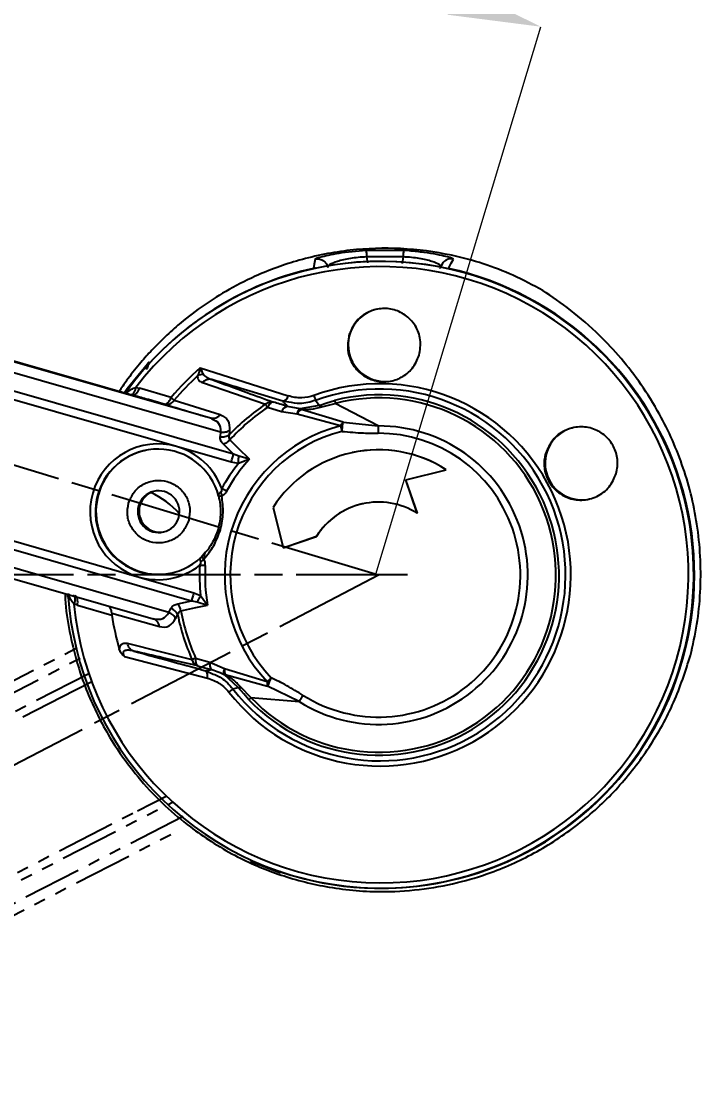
# Model space of a CAD drawing. Header units: millimetres. Extents: x 7861 to 11104, y 3791 to 6084.
# Drawn here: x 10692.2 to 10765.4, y 4411 to 4524.8 of the extents above; entities that cross this region are included whole.
import ezdxf

# ---------------------------------------------------------------- set-up
doc = ezdxf.new("R2010")
doc.units = ezdxf.units.MM
doc.linetypes.add('AM_ISO08W050', pattern=[18, 12, -1.5, 3, -1.5])
doc.linetypes.add('PHANTOM', pattern=[12.7, 6.35, -1.27, 1.27, -1.27, 1.27, -1.27])
for name, color, linetype, lineweight in [('AM_5', 3, 'Continuous', 25), ('AM_7', 4, 'AM_ISO08W050', 25), ('标注', 3, 'Continuous', 13)]:
    doc.layers.add(name, color=color, linetype=linetype, lineweight=lineweight)
doc.styles.add('SLDTEXTSTYLE1', font='txt.shx', dxfattribs={"width": 0.7, "bigfont": 'gbcbig.shx'})
doc.dimstyles.new('SLDDIMSTYLE12$0', dxfattribs={"dimtxt": 12, "dimasz": 10, "dimexe": 0, "dimexo": 0.0625, "dimgap": 0.875, "dimtad": 1, "dimdec": 1, "dimlfac": 1.8, "dimrnd": 1e-09, "dimzin": 12, "dimdsep": 46, "dimtxsty": 'SLDTEXTSTYLE1', "dimcen": 0.09, "dimdle": 8.16, "dimclrd": 3, "dimclre": 3, "dimadec": 0, "dimazin": 3, "dimtfac": 1, "dimtdec": 1, "dimtofl": 0, "dimtmove": 0, "dimatfit": 3, "dimfxl": 0, "dimfrac": 2, "dimtolj": 1, "dimlwd": 5, "dimlwe": 5, "dimarcsym": 0})
doc.dimstyles.new('SLDDIMSTYLE12$2', dxfattribs={"dimtxt": 12, "dimasz": 10, "dimexe": 0, "dimexo": 0.0625, "dimgap": 0.875, "dimtad": 1, "dimdec": 1, "dimlfac": 1.8, "dimrnd": 1e-09, "dimzin": 12, "dimdsep": 46, "dimtxsty": 'SLDTEXTSTYLE1', "dimcen": 0.09, "dimdle": 8.16, "dimclrd": 3, "dimclre": 3, "dimadec": 0, "dimazin": 3, "dimtfac": 1, "dimtdec": 1, "dimtofl": 0, "dimtmove": 0, "dimatfit": 3, "dimfxl": 0, "dimfrac": 2, "dimtolj": 1, "dimlwd": 5, "dimlwe": 5, "dimarcsym": 0})

# ---------------------------------------------------------------- blocks, each defined once
blk = doc.blocks.new('*D98')
at = {"layer": 'Defpoints', "color": 0, "transparency": 16777216}
for p in [(10426.44, 4556.8), (10427.86, 4475.73), (10730.7, 4465.16), (10730.7, 4465.16), (10449.09, 4318.39)]:
    blk.add_point(p, dxfattribs=at)
at = {"layer": '标注', "color": 3, "linetype": 'Continuous', "lineweight": 5, "transparency": 16777216}
blk.add_arc((10730.7, 4465.16), 303.03, 165.1292, 205.6373, dxfattribs=at)
at = {"layer": '标注', "color": 3, "transparency": 16777216}
for points in [[(10436.22, 4543.39), (10439.43, 4542.48), (10440.55, 4552.55)], [(10459, 4334.79), (10456.02, 4333.3), (10461.98, 4325.1)]]:
    blk.add_solid(points, dxfattribs=at)
at = {"layer": '标注', "color": 0, "transparency": 16777216, "insert": (10434.86, 4437.28), "char_height": 10, "attachment_point": 5, "rotation": 275.3833, "style": 'SLDTEXTSTYLE1'}
blk.add_mtext('\\A1;60%%D', dxfattribs=at)
blk = doc.blocks.new('*D99')
at = {"layer": 'AM_5', "color": 3, "lineweight": 5, "transparency": 16777216}
blk.add_line((10480.14, 4465.19), (10478.69, 4465.19), dxfattribs=at)
at = {"layer": 'AM_5', "color": 3, "linetype": 'Continuous', "lineweight": 5, "transparency": 16777216}
blk.add_arc((10730.6, 4465.19), 251.91, 165.5129, 177.7254, dxfattribs=at)
at = {"layer": 'AM_5', "color": 3, "transparency": 16777216}
for points in [[(10485.09, 4528.66), (10488.3, 4527.76), (10489.39, 4537.84)], [(10480.55, 4475.16), (10477.22, 4475.22), (10478.69, 4465.19)]]:
    blk.add_solid(points, dxfattribs=at)
at = {"layer": 'Defpoints', "color": 0, "transparency": 16777216}
for p in [(10426.44, 4556.8), (10483.46, 4514.01), (10480.2, 4465.19), (10733.85, 4465.19), (10730.7, 4465.16)]:
    blk.add_point(p, dxfattribs=at)
at = {"layer": 'AM_5', "color": 0, "transparency": 16777216, "insert": (10474.57, 4502.91), "char_height": 12, "attachment_point": 5, "rotation": 81.6192, "style": 'SLDTEXTSTYLE1'}
blk.add_mtext('\\A1;15%%D', dxfattribs=at)
blk = doc.blocks.new('*D85')
at = {"layer": 'AM_5', "color": 3, "linetype": 'Continuous', "lineweight": 5, "transparency": 16777216}
for p, q in [((10493.77, 4537.76), (10511.2, 4595.62)), ((10738.62, 4527.12), (10520.77, 4592.74))]:
    blk.add_line(p, q, dxfattribs=at)
at = {"layer": 'AM_5', "color": 3, "lineweight": 5, "transparency": 16777216}
blk.add_line((10730.44, 4465.28), (10748.2, 4524.24), dxfattribs=at)
at = {"layer": 'AM_5', "color": 3, "transparency": 16777216}
for points in [[(10521.26, 4594.33), (10520.29, 4591.14), (10511.2, 4595.62)], [(10739.11, 4528.72), (10738.14, 4525.53), (10748.2, 4524.24)]]:
    blk.add_solid(points, dxfattribs=at)
at = {"layer": 'Defpoints', "color": 0, "transparency": 16777216}
for p in [(10511.2, 4595.62), (10493.75, 4537.7), (10730.42, 4465.22)]:
    blk.add_point(p, dxfattribs=at)
at = {"layer": 'AM_5', "color": 0, "transparency": 16777216, "insert": (10631.68, 4566.51), "char_height": 12, "attachment_point": 5, "rotation": 343.2384, "style": 'SLDTEXTSTYLE1'}
blk.add_mtext('\\A1;225', dxfattribs=at)

msp = doc.modelspace()

# ---------------------------------------------------------------- linework, layer by layer
at = {"color": 7, "linetype": 'Continuous', "lineweight": 25}
for p, q in [((10729.389, 4500.141), (10727.46, 4499.966)), ((10733.411, 4500.141), (10729.389, 4500.141)), ((10733.356, 4499.447), (10729.422, 4499.447)), ((10729.422, 4499.447), (10729.508, 4498.789)), ((10733.356, 4499.447), (10733.273, 4498.74)), ((10734.033, 4500.099), (10733.411, 4500.141)), ((10723.852, 4498.209), (10723.836, 4498.205)), ((10723.949, 4499.254), (10723.885, 4499.215)), ((10738.791, 4499.215), (10738.561, 4499.324)), ((10727.598, 4491.045), (10727.531, 4491.031)), ((10688.823, 4488.921), (10712.618, 4482.097)), ((10704.115, 4484.55), (10688.853, 4488.927)), ((10688.479, 4487.832), (10713.691, 4480.602)), ((10711.498, 4487.489), (10711.4, 4487.131)), ((10711.498, 4487.489), (10720.981, 4484.473)), ((10711.498, 4487.489), (10711.651, 4487.195)), ((10715.085, 4478.2), (10687.927, 4485.988)), ((10711.731, 4485.901), (10718.518, 4483.566)), ((10708.958, 4479.019), (10687.674, 4485.122)), ((10703.514, 4484.723), (10703.53, 4484.771)), ((10704.008, 4484.607), (10704.203, 4484.569)), ((10704.203, 4484.569), (10704.115, 4484.55)), ((10704.578, 4485.387), (10704.967, 4485.307)), ((10708.355, 4484.303), (10704.967, 4485.307)), ((10720.405, 4483.891), (10716.469, 4485.092)), ((10707.606, 4483.584), (10707.897, 4483.497)), ((10708.695, 4484.01), (10713.647, 4482.46)), ((10721.049, 4483.808), (10720.405, 4483.891)), ((10724.305, 4483.456), (10722.277, 4483.089)), ((10724.305, 4483.456), (10723.931, 4483.986)), ((10724.305, 4483.456), (10725.141, 4483.719)), ((10724.593, 4483.306), (10726.056, 4483.666)), ((10725.141, 4483.719), (10725.983, 4483.984)), ((10730.691, 4481.244), (10726.056, 4483.666)), ((10720.264, 4482.775), (10718.743, 4483.218)), ((10721.957, 4482.499), (10720.264, 4482.775)), ((10722.277, 4483.089), (10720.889, 4483.342)), ((10726.625, 4481.238), (10721.957, 4482.499)), ((10726.885, 4481.647), (10722.367, 4483.017)), ((10712.617, 4482.097), (10712.889, 4482.064)), ((10712.618, 4482.097), (10712.746, 4482.011)), ((10712.872, 4482.067), (10712.854, 4482.011)), ((10726.885, 4481.647), (10730.691, 4481.243)), ((10713.691, 4480.602), (10713.643, 4480.102)), ((10714.666, 4480.761), (10714.63, 4480.273)), ((10714.833, 4477.334), (10708.958, 4479.019)), ((10715.085, 4478.2), (10713.997, 4479.268)), ((10715.649, 4477.97), (10715.085, 4478.2)), ((10716.8, 4477.667), (10715.649, 4477.97)), ((10727.877, 4478.361), (10727.865, 4478.359)), ((10748.812, 4478.298), (10748.723, 4478.279)), ((10715.624, 4477.203), (10714.833, 4477.334)), ((10716.8, 4477.667), (10715.624, 4477.203)), ((10733.651, 4475.434), (10738.001, 4476.519)), ((10733.662, 4475.437), (10733.651, 4475.434)), ((10734.891, 4471.831), (10733.651, 4475.434)), ((10733.662, 4475.437), (10738.012, 4476.522)), ((10734.903, 4471.833), (10733.662, 4475.437)), ((10738.012, 4476.522), (10738.001, 4476.519)), ((10700.46, 4473.851), (10700.527, 4473.866)), ((10713.475, 4473.734), (10713.51, 4473.655)), ((10713.712, 4474.091), (10713.818, 4473.688)), ((10704.853, 4472.625), (10704.998, 4472.656)), ((10719.347, 4472.458), (10720.432, 4468.107)), ((10683.644, 4471.064), (10704.927, 4464.96)), ((10734.903, 4471.833), (10734.891, 4471.831)), ((10683.4, 4470.199), (10710.558, 4462.411)), ((10720.432, 4468.107), (10724.035, 4469.348)), ((10720.443, 4468.109), (10724.047, 4469.35)), ((10724.047, 4469.35), (10724.035, 4469.348)), ((10708.11, 4461.137), (10682.898, 4468.367)), ((10720.443, 4468.109), (10720.432, 4468.107)), ((10682.621, 4467.292), (10706.43, 4460.465)), ((10711.873, 4466.905), (10711.57, 4466.62)), ((10704.927, 4464.96), (10710.802, 4463.275)), ((10697.171, 4463.194), (10697.198, 4462.786)), ((10710.802, 4463.275), (10711.542, 4462.967)), ((10711.542, 4462.967), (10712.293, 4461.949)), ((10698.261, 4461.919), (10697.889, 4462.06)), ((10698.261, 4461.919), (10701.977, 4460.868)), ((10710.558, 4462.411), (10711.158, 4462.307)), ((10711.158, 4462.307), (10712.293, 4461.949)), ((10701.961, 4461.061), (10707.099, 4459.62)), ((10708.11, 4461.137), (10708.333, 4461.581)), ((10708.852, 4460.483), (10709.078, 4460.911)), ((10706.416, 4460.469), (10706.582, 4460.472)), ((10706.674, 4460.41), (10706.656, 4460.356)), ((10710.631, 4456.058), (10703.671, 4457.791)), ((10703.322, 4456.411), (10712.267, 4454.08)), ((10711.004, 4456.229), (10712.527, 4455.792)), ((10712.527, 4455.792), (10714.108, 4455.122)), ((10714.108, 4455.122), (10718.729, 4453.701)), ((10763.392, 4455.911), (10763.376, 4455.907)), ((10712.17, 4454.798), (10712.085, 4454.87)), ((10712.085, 4454.87), (10712.609, 4454.628)), ((10715.596, 4453.083), (10714.069, 4454.46)), ((10714.182, 4454.471), (10718.734, 4453.22)), ((10699.803, 4453.691), (10698.043, 4452.788)), ((10715.023, 4452.916), (10715.596, 4453.083)), ((10716.209, 4452.368), (10715.596, 4453.083)), ((10716.969, 4451.973), (10715.919, 4453.052)), ((10722.176, 4451.543), (10718.734, 4453.22)), ((10716.74, 4451.748), (10716.209, 4452.368)), ((10716.969, 4451.973), (10722.176, 4451.543)), ((10704.724, 4439.778), (10707.834, 4441.375)), ((10716.927, 4434.378), (10720.159, 4433.096)), ((10720.169, 4433.224), (10720.166, 4433.218)), ((10738.034, 4432.216), (10738.05, 4432.219))]:
    msp.add_line(p, q, dxfattribs=at)
at = {"color": 7, "linetype": 'PHANTOM', "lineweight": 25}
for p, q in [((10676.585, 4446.23), (10698.605, 4457.537)), ((10677.079, 4445.201), (10698.925, 4456.418)), ((10699.498, 4454.549), (10677.938, 4443.478)), ((10698.043, 4452.788), (10678.346, 4442.674)), ((10685.441, 4428.867), (10708.528, 4440.722)), ((10685.027, 4429.664), (10704.724, 4439.778)), ((10709.661, 4439.168), (10686.329, 4427.187)), ((10686.863, 4426.214), (10708.896, 4437.528))]:
    msp.add_line(p, q, dxfattribs=at)
at = {"color": 7, "linetype": 'Continuous', "lineweight": 25, "flags": 128}
for points in [[(10723.885, 4499.215), (10723.779, 4498.649), (10723.696, 4498.204)], [(10723.954, 4498.231), (10723.92, 4498.231), (10723.696, 4498.204)], [(10737.575, 4498.678), (10737.335, 4498.22), (10737.315, 4498.183)], [(10738.26, 4498.204), (10738.558, 4498.77), (10738.791, 4499.215)], [(10705.987, 4488.114), (10703.621, 4485.219), (10703.256, 4484.708)], [(10706.063, 4488.027), (10706.02, 4488.076), (10705.987, 4488.114)], [(10707.606, 4483.584), (10707.698, 4483.575), (10707.796, 4483.598), (10707.897, 4483.652), (10707.999, 4483.736), (10708.099, 4483.846), (10708.193, 4483.98), (10708.28, 4484.134), (10708.355, 4484.303)], [(10716.8, 4477.667), (10715.62, 4478.822), (10714.692, 4479.732)], [(10709.072, 4462.091), (10709.904, 4462.27), (10710.558, 4462.411)], [(10709.416, 4461.333), (10711.028, 4461.678), (10712.293, 4461.949)], [(10720.166, 4433.218), (10720.162, 4433.15), (10720.159, 4433.096)]]:
    msp.add_lwpolyline(points, dxfattribs=at)
at = {"color": 7, "linetype": 'Continuous', "lineweight": 25}
for centre, radius, start, end in [((10730.926, 4465.21), 33.187, 185.44631, 142.55572), ((10730.935, 4465.211), 33.749, 343.99795, 144.37216), ((10730.978, 4465.223), 33.776, 102.44988, 137.53256), ((10730.978, 4465.22), 33.778, 251.33315, 77.54961), ((10730.95, 4465.214), 33.75, 343.99967, 102.14019), ((10731.383, 4489.96), 3.937, 102.14289, 164.00219), ((10731.383, 4489.96), 3.937, 163.99967, 282.14019), ((10730.905, 4465.206), 29.55, 131.05303, 139.73783), ((10711.945, 4485.51), 1.71, 99.92431, 108.57758), ((10730.9, 4465.205), 29.098, 132.57575, 139.73778), ((10711.832, 4485.551), 1.245, 89.51081, 119.80629), ((10730.853, 4465.193), 20.585, 217.80792, 110.19454), ((10730.844, 4465.191), 20.025, 217.80792, 110.19454), ((10730.756, 4465.173), 19.408, 223.76375, 104.2387), ((10707.849, 4484.567), 1.013, 256.13749, 326.65871), ((10681.831, 4453.195), 40.882, 48.9186, 49.54784), ((10730.754, 4465.173), 22.091, 123.62673, 136.87996), ((10730.749, 4465.171), 19.081, 223.76387, 104.23864), ((10746.373, 4501.426), 33.09, 212.6677, 213.38343), ((10720.21, 4484.66), 0.793, 284.25693, 346.38415), ((10730.75, 4465.172), 21.676, 123.6355, 137.80261), ((10721.021, 4482.568), 0.785, 99.68998, 164.75306), ((10723.039, 4482.064), 1.166, 125.1911, 158.08506), ((10730.719, 4465.164), 16.587, 104.28896, 223.71352), ((10730.719, 4465.164), 16.079, 237.90451, 90.09862), ((10728.01, 4480.644), 1.507, 138.28952, 156.79982), ((10819.634, 4504.323), 95.831, 193.93929, 194.29763), ((10730.717, 4465.164), 15.988, 104.28897, 223.71351), ((10730.716, 4465.164), 15.284, 237.90204, 90.10104), ((10752.597, 4477.213), 3.937, 102.14289, 164.00219), ((10706.943, 4471.989), 7.312, 74.0024, 254.00006), ((10706.942, 4471.989), 7.312, 19.98893, 73.99815), ((10706.948, 4471.991), 6.75, 14.63064, 164.00143), ((10707.015, 4472.005), 6.75, 102.1429, 164.00218), ((10730.705, 4465.162), 13.499, 57.28113, 147.28505), ((10730.716, 4465.164), 13.499, 57.2812, 102.14227), ((10752.597, 4477.213), 3.937, 163.99967, 282.14019), ((10730.733, 4465.168), 19.317, 141.46177, 151.14852), ((10730.732, 4465.168), 18.717, 138.10256, 151.14854), ((10643.754, 4347.293), 145.215, 60.91799, 61.15396), ((10706.948, 4471.99), 6.75, 163.9984, 313.36529), ((10707.016, 4472.005), 6.75, 163.99975, 282.14011), ((10707.015, 4472.005), 2.25, 343.99745, 164.00009), ((10707.161, 4472.036), 2.25, 104.03604, 164.00205), ((10702.554, 4465.984), 8.855, 40.83204, 65.81779), ((10707.015, 4472.005), 2.25, 163.99745, 344.00009), ((10707.161, 4472.036), 2.25, 163.99943, 280.24751), ((10730.705, 4465.162), 7.874, 57.88144, 147.88541), ((10730.716, 4465.164), 7.874, 102.14271, 147.88527), ((10706.943, 4471.989), 7.312, 253.99862, 308.0114), ((10730.735, 4465.167), 19.318, 176.85372, 186.53999), ((10730.733, 4465.167), 18.719, 176.85373, 189.89901), ((10730.935, 4465.209), 33.748, 183.43897, 344.001), ((10707.722, 4461.02), 1.723, 10.4509, 38.42547), ((10730.906, 4465.204), 29.252, 188.52543, 195.91771), ((10707.899, 4460.348), 1.307, 25.50508, 70.60837), ((10730.757, 4465.172), 22.093, 191.12072, 204.365), ((10730.752, 4465.171), 21.678, 190.19887, 204.3629), ((10769.837, 4326.658), 142.302, 114.42078, 114.58603), ((10730.951, 4465.212), 33.748, 282.14308, 344.002), ((10844.621, 4322.869), 181.565, 133.70869, 133.89737), ((10771.751, 4428.498), 58.497, 154.02865, 154.99957), ((10720.183, 4453.476), 1.471, 171.18744, 190.00395)]:
    msp.add_arc(centre, radius, start, end, dxfattribs=at)
for points, knots in [([(10748.425, 4495.817), (10747.369, 4496.387), (10745.338, 4497.482), (10742.024, 4498.743), (10738.018, 4499.839), (10733.166, 4500.482), (10727.543, 4500.3), (10723.087, 4499.412), (10719.738, 4498.329), (10717.058, 4497.24), (10714.31, 4495.826), (10711.545, 4494.049), (10709.337, 4492.33), (10707.537, 4490.696), (10706.164, 4489.295), (10704.841, 4487.786), (10703.709, 4486.362), (10703.026, 4485.338), (10702.76, 4484.939)], [0, 0, 0, 0, 0.0716141, 0.1376427, 0.2038002, 0.3043716, 0.402157, 0.5046925, 0.5521038, 0.6009821, 0.6712151, 0.7340966, 0.7994339, 0.8433201, 0.8852981, 0.9222529, 0.9697109, 1, 1, 1, 1]), ([(10727.46, 4499.966), (10726.998, 4499.901), (10726.063, 4499.77), (10725.021, 4499.553), (10724.257, 4499.363), (10724.053, 4499.291), (10723.949, 4499.254)], [0, 0, 0, 0, 0.2467046, 0.4997683, 0.7468748, 1, 1, 1, 1]), ([(10729.422, 4499.447), (10729.119, 4499.43), (10728.512, 4499.396), (10727.656, 4499.279), (10726.899, 4499.128), (10726.065, 4498.897), (10725.354, 4498.592), (10725.273, 4498.412), (10725.233, 4498.321)], [0, 0, 0, 0, 0.1216848, 0.2436394, 0.3665866, 0.4908705, 0.7427966, 1, 1, 1, 1]), ([(10729.389, 4500.141), (10729.389, 4500.13), (10729.388, 4500.106), (10729.395, 4499.955), (10729.406, 4499.734), (10729.417, 4499.541), (10729.422, 4499.447)], [0, 0, 0, 0, 0.244843, 0.5001263, 0.7553423, 1, 1, 1, 1]), ([(10733.411, 4500.141), (10733.409, 4500.129), (10733.404, 4500.105), (10733.392, 4499.955), (10733.376, 4499.736), (10733.364, 4499.543), (10733.357, 4499.447)], [0, 0, 0, 0, 0.2506754, 0.4980464, 0.7510697, 1, 1, 1, 1]), ([(10737.444, 4498.321), (10737.416, 4498.412), (10737.361, 4498.592), (10736.68, 4498.896), (10735.865, 4499.127), (10735.118, 4499.278), (10734.268, 4499.396), (10733.661, 4499.43), (10733.357, 4499.447)], [0, 0, 0, 0, 0.25669183, 0.50843056, 0.63281467, 0.75589912, 0.87804396, 1, 1, 1, 1]), ([(10738.561, 4499.324), (10738.386, 4499.377), (10738.042, 4499.481), (10737.02, 4499.707), (10735.686, 4499.938), (10734.581, 4500.045), (10734.033, 4500.099)], [0, 0, 0, 0, 0.2491031, 0.4901997, 0.7472817, 1, 1, 1, 1]), ([(10723.885, 4499.215), (10724.054, 4499.229), (10724.393, 4499.258), (10724.825, 4499.033), (10725.12, 4498.705), (10725.195, 4498.448), (10725.233, 4498.321)], [0, 0, 0, 0, 0.2799949, 0.5581407, 0.7800037, 1, 1, 1, 1]), ([(10738.791, 4499.215), (10738.718, 4499.226), (10738.569, 4499.25), (10738.342, 4499.229), (10738.124, 4499.165), (10737.924, 4499.06), (10737.751, 4498.916), (10737.634, 4498.784), (10737.59, 4498.696), (10737.58, 4498.675)], [0, 0, 0, 0, 0.1570011, 0.3172009, 0.4773885, 0.6343544, 0.7913438, 0.9515396, 1, 1, 1, 1]), ([(10764.337, 4456.523), (10764.587, 4457.631), (10765.087, 4459.849), (10765.432, 4463.312), (10765.458, 4466.793), (10765.141, 4470.23), (10764.507, 4473.563), (10763.585, 4476.744), (10762.407, 4479.749), (10760.89, 4482.794), (10759.019, 4485.782), (10756.829, 4488.6), (10754.247, 4491.342), (10751.318, 4493.872), (10749.404, 4495.159), (10748.425, 4495.817)], [0, 0, 0, 0, 0.0627951, 0.1255982, 0.1880794, 0.2505771, 0.3126556, 0.3746993, 0.4372762, 0.5009385, 0.5820109, 0.6649965, 0.7507977, 0.8724761, 1, 1, 1, 1]), ([(10735.089, 4488.858), (10735.181, 4489.411), (10735.359, 4490.492), (10734.854, 4491.829), (10734.191, 4492.686), (10733.599, 4493.195), (10732.938, 4493.569), (10732.233, 4493.805), (10731.505, 4493.905), (10730.775, 4493.87), (10730.058, 4493.7), (10729.144, 4493.29), (10728.115, 4492.437), (10727.732, 4491.515), (10727.531, 4491.031)], [0, 0, 0, 0, 0.1454096, 0.2843678, 0.3500183, 0.4113214, 0.4701235, 0.5269841, 0.5816264, 0.6365696, 0.6922624, 0.749136, 0.868448, 1, 1, 1, 1]), ([(10727.531, 4491.031), (10727.442, 4490.474), (10727.263, 4489.357), (10727.868, 4487.797), (10728.813, 4486.798), (10729.732, 4486.298), (10730.426, 4486.075), (10731.134, 4485.984), (10731.836, 4486.02), (10732.526, 4486.18), (10733.435, 4486.573), (10734.483, 4487.417), (10734.879, 4488.358), (10735.089, 4488.858)], [0, 0, 0, 0, 0.1426319, 0.2854821, 0.4161443, 0.4747377, 0.529504, 0.5816768, 0.6338546, 0.6858561, 0.7410149, 0.8625746, 1, 1, 1, 1]), ([(10705.987, 4488.114), (10705.932, 4488.047), (10705.825, 4487.917), (10705.727, 4487.685), (10705.685, 4487.485), (10705.695, 4487.366), (10705.698, 4487.328)], [0, 0, 0, 0, 0.3001412, 0.5845824, 0.8690123, 1, 1, 1, 1]), ([(10706.063, 4488.027), (10706.011, 4487.962), (10705.907, 4487.831), (10705.815, 4487.625), (10705.795, 4487.487), (10705.787, 4487.433)], [0, 0, 0, 0, 0.3723099, 0.7541245, 1, 1, 1, 1]), ([(10711.4, 4487.131), (10711.367, 4487.027), (10711.309, 4486.85), (10711.241, 4486.696), (10711.213, 4486.632)], [0, 0, 0, 0, 0.5830316, 1, 1, 1, 1]), ([(10711.843, 4486.797), (10711.813, 4486.862), (10711.757, 4486.983), (10711.684, 4487.128), (10711.651, 4487.195)], [0, 0, 0, 0, 0.5364801, 1, 1, 1, 1]), ([(10711.213, 4486.632), (10711.211, 4486.542), (10711.208, 4486.348), (10711.365, 4486.078), (10711.586, 4485.971), (10711.731, 4485.901)], [0, 0, 0, 0, 0.2320046, 0.4979825, 1, 1, 1, 1]), ([(10712.734, 4486.238), (10712.648, 4486.253), (10712.472, 4486.284), (10712.199, 4486.229), (10711.94, 4486.105), (10711.8, 4485.968), (10711.731, 4485.901)], [0, 0, 0, 0, 0.2454954, 0.5, 0.7545047, 1, 1, 1, 1]), ([(10711.843, 4486.797), (10711.881, 4486.74), (10711.967, 4486.61), (10712.264, 4486.416), (10712.545, 4486.31), (10712.734, 4486.238)], [0, 0, 0, 0, 0.2031095, 0.4647797, 1, 1, 1, 1]), ([(10712.734, 4486.238), (10713.988, 4485.776), (10716.141, 4484.981), (10718.435, 4484.149), (10719.394, 4483.802)], [0, 0, 0, 0, 0.5820752, 1, 1, 1, 1]), ([(10716.469, 4485.092), (10716.385, 4485.118), (10715.122, 4485.503), (10713.887, 4485.883), (10712.734, 4486.238)], [0, 0, 0, 0, 0.0662016, 1, 1, 1, 1]), ([(10703.53, 4484.771), (10703.704, 4484.923), (10704.011, 4485.19), (10704.407, 4485.328), (10704.578, 4485.387)], [0, 0, 0, 0, 0.5684211, 1, 1, 1, 1]), ([(10704.008, 4484.607), (10704.063, 4484.613), (10704.174, 4484.625), (10704.341, 4484.793), (10704.486, 4485.052), (10704.548, 4485.277), (10704.578, 4485.387)], [0, 0, 0, 0, 0.2432266, 0.5000017, 0.7567759, 1, 1, 1, 1]), ([(10704.203, 4484.569), (10704.265, 4484.565), (10704.392, 4484.556), (10704.608, 4484.708), (10704.814, 4484.964), (10704.917, 4485.195), (10704.967, 4485.307)], [0, 0, 0, 0, 0.2423334, 0.4999392, 0.757578, 1, 1, 1, 1]), ([(10707.606, 4483.584), (10706.965, 4483.769), (10705.829, 4484.098), (10704.696, 4484.426), (10704.203, 4484.569)], [0, 0, 0, 0, 0.5642907, 1, 1, 1, 1]), ([(10707.897, 4483.497), (10708.75, 4483.244), (10710.304, 4482.783), (10711.899, 4482.31), (10712.618, 4482.097)], [0, 0, 0, 0, 0.5495061, 1, 1, 1, 1]), ([(10719.394, 4483.802), (10719.342, 4483.803), (10719.272, 4483.805), (10719.158, 4483.748), (10719.044, 4483.663), (10718.891, 4483.492), (10718.792, 4483.31), (10718.743, 4483.219)], [0, 0, 0, 0, 0.2498451, 0.3419699, 0.5003268, 0.7501647, 1, 1, 1, 1]), ([(10720.889, 4483.342), (10720.613, 4483.427), (10720.113, 4483.581), (10719.616, 4483.734), (10719.394, 4483.802)], [0, 0, 0, 0, 0.5530907, 1, 1, 1, 1]), ([(10720.889, 4483.342), (10720.798, 4483.445), (10720.636, 4483.628), (10720.476, 4483.811), (10720.405, 4483.891)], [0, 0, 0, 0, 0.5617548, 1, 1, 1, 1]), ([(10723.747, 4484.513), (10723.307, 4484.396), (10722.359, 4484.145), (10721.462, 4484.359), (10720.981, 4484.473)], [0, 0, 0, 0, 0.4644483, 1, 1, 1, 1]), ([(10723.931, 4483.986), (10723.37, 4483.823), (10722.399, 4483.541), (10721.45, 4483.729), (10721.049, 4483.808)], [0, 0, 0, 0, 0.5775061, 1, 1, 1, 1]), ([(10724.305, 4483.456), (10724.348, 4483.454), (10724.433, 4483.45), (10724.54, 4483.354), (10724.593, 4483.306)], [0, 0, 0, 0, 0.5021576, 1, 1, 1, 1]), ([(10712.889, 4482.064), (10712.984, 4482.076), (10713.174, 4482.101), (10713.44, 4482.242), (10713.579, 4482.388), (10713.647, 4482.46)], [0, 0, 0, 0, 0.3395659, 0.6771788, 1, 1, 1, 1]), ([(10713.647, 4482.46), (10713.985, 4482.294), (10714.61, 4481.988), (10714.648, 4481.148), (10714.666, 4480.761)], [0, 0, 0, 0, 0.5395057, 1, 1, 1, 1]), ([(10721.957, 4482.499), (10721.977, 4482.581), (10722.018, 4482.745), (10722.098, 4482.93), (10722.177, 4483.04), (10722.237, 4483.08), (10722.267, 4483.088), (10722.276, 4483.089), (10722.277, 4483.089)], [0, 0, 0, 0, 0.2498824, 0.4997694, 0.7496604, 0.9255481, 0.9908934, 1, 1, 1, 1]), ([(10722.367, 4483.017), (10722.367, 4483.017), (10722.367, 4483.017), (10722.367, 4483.017), (10722.367, 4483.017), (10722.353, 4483.037), (10722.325, 4483.071), (10722.293, 4483.083), (10722.277, 4483.089)], [0, 0, 0, 0, 0.0000335, 0.000106, 0.0003683, 0.001362, 0.4820163, 1, 1, 1, 1]), ([(10722.367, 4483.017), (10722.496, 4483.013), (10722.85, 4483.001), (10723.603, 4483.046), (10724.205, 4483.204), (10724.593, 4483.306)], [0, 0, 0, 0, 0.1685681, 0.4640042, 1, 1, 1, 1]), ([(10712.746, 4482.011), (10713.037, 4481.88), (10713.613, 4481.623), (10713.665, 4480.94), (10713.691, 4480.602)], [0, 0, 0, 0, 0.504897, 1, 1, 1, 1]), ([(10726.771, 4480.657), (10726.782, 4480.742), (10726.807, 4480.917), (10726.822, 4481.184), (10726.869, 4481.452), (10726.879, 4481.579), (10726.885, 4481.647)], [0, 0, 0, 0, 0.2100867, 0.4354712, 0.6954439, 1, 1, 1, 1]), ([(10756.324, 4476.115), (10756.382, 4476.364), (10756.494, 4476.852), (10756.482, 4477.615), (10756.337, 4478.346), (10756.06, 4479.026), (10755.665, 4479.639), (10754.988, 4480.359), (10753.866, 4481.013), (10752.303, 4481.236), (10750.736, 4480.824), (10749.394, 4479.829), (10748.943, 4478.788), (10748.723, 4478.279)], [0, 0, 0, 0, 0.0608535, 0.1193328, 0.1758288, 0.2307749, 0.2847904, 0.339989, 0.4550176, 0.579343, 0.7165648, 0.8612718, 1, 1, 1, 1]), ([(10713.643, 4480.101), (10713.729, 4480.088), (10713.904, 4480.061), (10714.169, 4480.085), (10714.421, 4480.151), (10714.561, 4480.233), (10714.63, 4480.273)], [0, 0, 0, 0, 0.2465031, 0.5000051, 0.7535045, 1, 1, 1, 1]), ([(10713.997, 4479.268), (10713.888, 4479.398), (10713.656, 4479.674), (10713.647, 4479.954), (10713.643, 4480.102)], [0, 0, 0, 0, 0.471381, 1, 1, 1, 1]), ([(10713.691, 4480.602), (10713.775, 4480.589), (10713.945, 4480.561), (10714.205, 4480.581), (10714.455, 4480.643), (10714.596, 4480.722), (10714.666, 4480.761)], [0, 0, 0, 0, 0.2424888, 0.4944094, 0.7492399, 1, 1, 1, 1]), ([(10714.63, 4480.273), (10714.601, 4480.169), (10714.561, 4480.023), (10714.61, 4479.836), (10714.665, 4479.765), (10714.692, 4479.732)], [0, 0, 0, 0, 0.5578773, 0.7889784, 1, 1, 1, 1]), ([(10726.771, 4480.657), (10727.548, 4480.585), (10728.852, 4480.465), (10730.161, 4480.453), (10730.689, 4480.447)], [0, 0, 0, 0, 0.5961974, 1, 1, 1, 1]), ([(10714.692, 4479.731), (10714.639, 4479.679), (10714.532, 4479.573), (10714.354, 4479.442), (10714.172, 4479.334), (10714.055, 4479.29), (10713.997, 4479.268)], [0, 0, 0, 0, 0.2474529, 0.4999677, 0.7524992, 1, 1, 1, 1]), ([(10715.624, 4477.203), (10715.626, 4477.274), (10715.63, 4477.415), (10715.637, 4477.62), (10715.643, 4477.81), (10715.647, 4477.917), (10715.649, 4477.97)], [0, 0, 0, 0, 0.250968, 0.5042543, 0.7553572, 1, 1, 1, 1]), ([(10748.723, 4478.279), (10748.664, 4478.023), (10748.551, 4477.537), (10748.565, 4476.777), (10748.706, 4476.061), (10748.973, 4475.394), (10749.351, 4474.793), (10750.005, 4474.079), (10751.11, 4473.406), (10752.676, 4473.15), (10754.273, 4473.547), (10755.648, 4474.553), (10756.105, 4475.608), (10756.324, 4476.115)], [0, 0, 0, 0, 0.06397863, 0.1218211, 0.17743232, 0.23069626, 0.2827302, 0.33609245, 0.449634, 0.58030579, 0.7241629, 0.86755986, 1, 1, 1, 1]), ([(10713.814, 4474.489), (10713.811, 4474.405), (10713.807, 4474.285), (10713.77, 4474.158), (10713.739, 4474.109), (10713.72, 4474.097), (10713.712, 4474.091)], [0, 0, 0, 0, 0.5873569, 0.8346977, 0.9249512, 1, 1, 1, 1]), ([(10713.479, 4473.696), (10713.593, 4473.094), (10713.811, 4471.946), (10713.551, 4470.714), (10713.428, 4470.128)], [0, 0, 0, 0, 0.5248896, 1, 1, 1, 1]), ([(10713.712, 4474.091), (10713.671, 4474.069), (10713.586, 4474.023), (10713.501, 4473.921), (10713.457, 4473.815), (10713.472, 4473.733), (10713.479, 4473.696)], [0, 0, 0, 0, 0.2175002, 0.4456339, 0.7453176, 1, 1, 1, 1]), ([(10713.818, 4473.688), (10713.774, 4473.678), (10713.683, 4473.655), (10713.573, 4473.646), (10713.5, 4473.651), (10713.486, 4473.682), (10713.479, 4473.696)], [0, 0, 0, 0, 0.2175407, 0.446787, 0.7432095, 1, 1, 1, 1]), ([(10713.676, 4470.055), (10713.809, 4470.672), (10714.077, 4471.911), (10713.904, 4473.095), (10713.818, 4473.688)], [0, 0, 0, 0, 0.4984638, 1, 1, 1, 1]), ([(10714.338, 4474.199), (10714.271, 4474.093), (10714.169, 4473.929), (10713.981, 4473.761), (10713.871, 4473.712), (10713.818, 4473.688)], [0, 0, 0, 0, 0.4918514, 0.7535128, 1, 1, 1, 1]), ([(10713.428, 4470.128), (10713.222, 4469.566), (10712.79, 4468.384), (10711.998, 4467.531), (10711.583, 4467.083)], [0, 0, 0, 0, 0.4752705, 1, 1, 1, 1]), ([(10711.873, 4466.905), (10712.262, 4467.363), (10713.035, 4468.272), (10713.463, 4469.464), (10713.676, 4470.055)], [0, 0, 0, 0, 0.5045108, 1, 1, 1, 1]), ([(10713.676, 4470.055), (10713.639, 4470.065), (10713.566, 4470.087), (10713.487, 4470.11), (10713.436, 4470.125), (10713.43, 4470.127), (10713.428, 4470.128)], [0, 0, 0, 0, 0.2492627, 0.5044271, 0.7572703, 1, 1, 1, 1]), ([(10711.954, 4467.008), (10711.949, 4467.078), (10711.935, 4467.304), (10712.005, 4467.522), (10712.054, 4467.672)], [0, 0, 0, 0, 0.3105302, 1, 1, 1, 1]), ([(10711.446, 4466.228), (10711.487, 4466.3), (10711.546, 4466.403), (10711.583, 4466.53), (10711.583, 4466.59), (10711.574, 4466.61), (10711.57, 4466.62)], [0, 0, 0, 0, 0.5788982, 0.8325061, 0.9242536, 1, 1, 1, 1]), ([(10711.57, 4466.62), (10711.548, 4466.658), (10711.503, 4466.738), (10711.481, 4466.859), (10711.499, 4466.984), (10711.553, 4467.048), (10711.583, 4467.083)], [0, 0, 0, 0, 0.2051839, 0.4197613, 0.6800214, 1, 1, 1, 1]), ([(10711.873, 4466.905), (10711.84, 4466.939), (10711.77, 4467.011), (10711.688, 4467.073), (10711.621, 4467.103), (10711.596, 4467.09), (10711.583, 4467.083)], [0, 0, 0, 0, 0.2283661, 0.4781223, 0.7150622, 1, 1, 1, 1]), ([(10712.042, 4466.194), (10712.043, 4466.318), (10712.043, 4466.51), (10711.974, 4466.754), (10711.906, 4466.856), (10711.873, 4466.905)], [0, 0, 0, 0, 0.4836103, 0.7508269, 1, 1, 1, 1]), ([(10696.929, 4463.189), (10696.935, 4462.982), (10696.973, 4461.628), (10697.38, 4459.113), (10698.317, 4455.113), (10700.03, 4450.64), (10702.445, 4446.431), (10705.073, 4443.004), (10707.612, 4440.347), (10710.199, 4438.165), (10712.727, 4436.403), (10715.141, 4435.003), (10717.56, 4433.852), (10720.788, 4432.602), (10725.187, 4431.446), (10730.327, 4430.965), (10735.092, 4431.225), (10739.098, 4431.944), (10743.384, 4433.238), (10747.909, 4435.304), (10752.536, 4438.401), (10756.614, 4442.209), (10759.997, 4446.591), (10762.681, 4451.402), (10763.785, 4454.818), (10764.337, 4456.523)], [0, 0, 0, 0, 0.00690461, 0.0451883, 0.08283495, 0.13974833, 0.19650273, 0.2340919, 0.27350438, 0.30976804, 0.3380985, 0.36810574, 0.39538295, 0.42019079, 0.47424837, 0.53427599, 0.57764847, 0.62021225, 0.65871271, 0.71468253, 0.77202122, 0.82888477, 0.88558838, 0.94288579, 1, 1, 1, 1]), ([(10697.889, 4462.06), (10697.771, 4462.209), (10697.51, 4462.538), (10697.393, 4462.929), (10697.329, 4463.142)], [0, 0, 0, 0, 0.4544713, 1, 1, 1, 1]), ([(10697.817, 4463.013), (10697.86, 4462.981), (10697.948, 4462.914), (10698.002, 4462.688), (10697.989, 4462.394), (10697.922, 4462.169), (10697.889, 4462.06)], [0, 0, 0, 0, 0.2407228, 0.4965557, 0.7542523, 1, 1, 1, 1]), ([(10698.261, 4461.919), (10698.278, 4462.04), (10698.313, 4462.29), (10698.273, 4462.614), (10698.17, 4462.855), (10698.056, 4462.913), (10698.002, 4462.941)], [0, 0, 0, 0, 0.2424241, 0.5000639, 0.757669, 1, 1, 1, 1]), ([(10711.542, 4462.967), (10711.507, 4462.907), (10711.436, 4462.786), (10711.334, 4462.61), (10711.238, 4462.446), (10711.184, 4462.353), (10711.158, 4462.307)], [0, 0, 0, 0, 0.2477926, 0.5000002, 0.7522078, 1, 1, 1, 1]), ([(10701.961, 4461.061), (10701.953, 4461.163), (10701.936, 4461.38), (10701.818, 4461.657), (10701.689, 4461.782), (10701.627, 4461.842)], [0, 0, 0, 0, 0.31238, 0.6677205, 1, 1, 1, 1]), ([(10708.333, 4461.581), (10708.425, 4461.714), (10708.583, 4461.942), (10708.928, 4462.047), (10709.072, 4462.091)], [0, 0, 0, 0, 0.5822537, 1, 1, 1, 1]), ([(10701.961, 4461.061), (10701.963, 4461.026), (10701.965, 4460.962), (10701.973, 4460.897), (10701.977, 4460.868)], [0, 0, 0, 0, 0.5485339, 1, 1, 1, 1]), ([(10706.582, 4460.472), (10706.891, 4460.424), (10707.509, 4460.329), (10707.91, 4460.868), (10708.11, 4461.137)], [0, 0, 0, 0, 0.5010464, 1, 1, 1, 1]), ([(10708.852, 4460.483), (10708.814, 4460.554), (10708.736, 4460.696), (10708.557, 4460.882), (10708.347, 4461.037), (10708.188, 4461.104), (10708.11, 4461.137)], [0, 0, 0, 0, 0.2507607, 0.5055916, 0.7575122, 1, 1, 1, 1]), ([(10709.416, 4461.333), (10709.37, 4461.315), (10709.275, 4461.28), (10709.144, 4461.14), (10709.104, 4461.002), (10709.078, 4460.911)], [0, 0, 0, 0, 0.2413974, 0.5018091, 1, 1, 1, 1]), ([(10706.665, 4460.353), (10706.665, 4460.354), (10706.596, 4460.417), (10706.506, 4460.443), (10706.416, 4460.469)], [0, 0, 0, 0, 0.006595, 1, 1, 1, 1]), ([(10707.099, 4459.62), (10707.079, 4459.717), (10707.038, 4459.914), (10706.887, 4460.173), (10706.739, 4460.293), (10706.665, 4460.353)], [0, 0, 0, 0, 0.3235264, 0.6618766, 1, 1, 1, 1]), ([(10707.099, 4459.62), (10707.47, 4459.575), (10708.159, 4459.49), (10708.633, 4460.17), (10708.852, 4460.483)], [0, 0, 0, 0, 0.5390753, 1, 1, 1, 1]), ([(10703.671, 4457.791), (10703.528, 4457.812), (10703.273, 4457.849), (10702.997, 4457.701), (10702.834, 4457.475), (10702.794, 4457.275), (10702.776, 4457.182)], [0, 0, 0, 0, 0.37521, 0.6669858, 0.8447724, 1, 1, 1, 1]), ([(10704.344, 4456.978), (10704.263, 4457.01), (10704.098, 4457.076), (10703.895, 4457.267), (10703.741, 4457.508), (10703.694, 4457.698), (10703.671, 4457.791)], [0, 0, 0, 0, 0.2454954, 0.5, 0.7545046, 1, 1, 1, 1]), ([(10703.322, 4456.411), (10703.191, 4456.523), (10702.95, 4456.731), (10702.83, 4457.04), (10702.776, 4457.182)], [0, 0, 0, 0, 0.5416834, 1, 1, 1, 1]), ([(10704.344, 4456.978), (10704.161, 4457.018), (10703.847, 4457.086), (10703.504, 4457.076), (10703.324, 4457.011), (10703.24, 4456.95), (10703.187, 4456.867), (10703.173, 4456.76), (10703.198, 4456.642), (10703.248, 4456.525), (10703.296, 4456.451), (10703.322, 4456.411)], [0, 0, 0, 0, 0.3392548, 0.5783472, 0.6635743, 0.7304267, 0.7889961, 0.8436092, 0.8910481, 0.9412032, 1, 1, 1, 1]), ([(10704.344, 4456.978), (10705.822, 4456.577), (10708.376, 4455.884), (10710.985, 4455.171), (10712.085, 4454.87)], [0, 0, 0, 0, 0.5786818, 1, 1, 1, 1]), ([(10711.25, 4455.397), (10709.976, 4455.691), (10707.61, 4456.238), (10705.376, 4456.744), (10704.344, 4456.978)], [0, 0, 0, 0, 0.53796346, 1, 1, 1, 1]), ([(10711.249, 4455.397), (10711.179, 4455.425), (10711.039, 4455.48), (10710.861, 4455.632), (10710.717, 4455.824), (10710.659, 4455.98), (10710.631, 4456.058)], [0, 0, 0, 0, 0.249989, 0.5000113, 0.7500081, 1, 1, 1, 1]), ([(10711.25, 4455.397), (10711.534, 4455.32), (10712.036, 4455.184), (10712.541, 4455.047), (10712.759, 4454.988)], [0, 0, 0, 0, 0.5669451, 1, 1, 1, 1]), ([(10712.085, 4454.87), (10712.21, 4454.892), (10712.433, 4454.932), (10712.659, 4454.971), (10712.759, 4454.988)], [0, 0, 0, 0, 0.5582261, 1, 1, 1, 1]), ([(10712.527, 4455.792), (10712.521, 4455.694), (10712.51, 4455.493), (10712.552, 4455.245), (10712.634, 4455.061), (10712.718, 4455.012), (10712.759, 4454.988)], [0, 0, 0, 0, 0.2446171, 0.4999989, 0.7553814, 1, 1, 1, 1]), ([(10712.759, 4454.988), (10713.015, 4454.91), (10713.456, 4454.777), (10713.887, 4454.554), (10714.069, 4454.46)], [0, 0, 0, 0, 0.5802265, 1, 1, 1, 1]), ([(10714.108, 4455.122), (10714.081, 4455.042), (10714.029, 4454.883), (10714, 4454.686), (10714.009, 4454.552), (10714.039, 4454.491), (10714.059, 4454.469), (10714.065, 4454.463), (10714.068, 4454.461), (10714.069, 4454.46)], [0, 0, 0, 0, 0.2498868, 0.4997726, 0.7496574, 0.9252916, 0.9752659, 0.9907836, 1, 1, 1, 1]), ([(10714.108, 4455.122), (10714.1, 4454.986), (10714.083, 4454.715), (10714.15, 4454.552), (10714.183, 4454.471)], [0, 0, 0, 0, 0.50000164, 1, 1, 1, 1]), ([(10712.267, 4454.08), (10712.275, 4454.177), (10712.292, 4454.376), (10712.26, 4454.615), (10712.217, 4454.761), (10712.175, 4454.793), (10712.17, 4454.798)], [0, 0, 0, 0, 0.3058422, 0.6271066, 0.9505017, 1, 1, 1, 1]), ([(10712.267, 4454.08), (10712.732, 4453.922), (10713.605, 4453.624), (10714.276, 4452.909), (10714.59, 4452.575)], [0, 0, 0, 0, 0.5331504, 1, 1, 1, 1]), ([(10712.609, 4454.628), (10713.011, 4454.475), (10713.938, 4454.123), (10714.631, 4453.352), (10715.023, 4452.916)], [0, 0, 0, 0, 0.43349735, 1, 1, 1, 1]), ([(10714.069, 4454.46), (10714.085, 4454.457), (10714.109, 4454.451), (10714.146, 4454.458), (10714.168, 4454.465), (10714.179, 4454.469), (10714.182, 4454.471)], [0, 0, 0, 0, 0.4977473, 0.7571245, 0.91733, 1, 1, 1, 1]), ([(10715.919, 4453.052), (10715.661, 4453.327), (10715.234, 4453.782), (10714.657, 4454.19), (10714.335, 4454.385), (10714.224, 4454.447), (10714.182, 4454.471)], [0, 0, 0, 0, 0.5043385, 0.834166, 0.9378931, 1, 1, 1, 1]), ([(10722.595, 4452.216), (10722.007, 4452.573), (10720.887, 4453.252), (10719.716, 4453.838), (10719.161, 4454.115)], [0, 0, 0, 0, 0.5256141, 1, 1, 1, 1]), ([(10715.596, 4453.083), (10715.633, 4453.061), (10715.707, 4453.017), (10715.848, 4453.04), (10715.919, 4453.052)], [0, 0, 0, 0, 0.5000001, 1, 1, 1, 1]), ([(10720.167, 4433.219), (10720.167, 4433.219), (10720.166, 4433.219), (10720.166, 4433.218), (10720.166, 4433.218)], [0, 0, 0, 0, 0.56, 1, 1, 1, 1])]:
    msp.add_open_spline(points, degree=3, knots=knots, dxfattribs=at)
for points in [[(10718.52, 4483.568), (10718.586, 4483.618), (10718.717, 4483.72), (10718.941, 4483.806), (10719.172, 4483.842), (10719.32, 4483.815), (10719.394, 4483.802)], [(10723.747, 4484.513), (10723.773, 4484.441), (10723.824, 4484.298), (10723.881, 4484.137), (10723.921, 4484.022), (10723.928, 4483.998), (10723.931, 4483.986)], [(10725.983, 4483.984), (10725.987, 4483.962), (10725.995, 4483.919), (10726.036, 4483.75), (10726.056, 4483.666)], [(10730.691, 4481.244), (10730.691, 4481.188), (10730.69, 4481.078), (10730.689, 4480.88), (10730.689, 4480.668), (10730.689, 4480.521), (10730.689, 4480.447)], [(10714.833, 4477.334), (10714.857, 4477.417), (10714.905, 4477.585), (10714.974, 4477.822), (10715.036, 4478.036), (10715.069, 4478.145), (10715.085, 4478.2)], [(10703.771, 4472.935), (10703.942, 4473.346), (10704.283, 4474.167), (10705.343, 4475.032), (10706.622, 4475.446), (10707.97, 4475.334), (10709.173, 4474.715), (10710.038, 4473.685), (10710.479, 4472.39), (10710.333, 4471.513), (10710.26, 4471.075)], [(10710.26, 4471.075), (10710.089, 4470.664), (10709.748, 4469.843), (10708.688, 4468.978), (10707.409, 4468.564), (10706.061, 4468.676), (10704.858, 4469.295), (10703.993, 4470.324), (10703.552, 4471.619), (10703.698, 4472.497), (10703.771, 4472.935)], [(10712.042, 4466.194), (10711.949, 4466.2), (10711.763, 4466.21), (10711.551, 4466.222), (10711.446, 4466.228)], [(10710.802, 4463.275), (10710.778, 4463.192), (10710.73, 4463.025), (10710.663, 4462.788), (10710.603, 4462.575), (10710.573, 4462.466), (10710.558, 4462.411)], [(10711.004, 4456.229), (10710.998, 4456.125), (10710.985, 4455.919), (10711.031, 4455.665), (10711.116, 4455.474), (10711.205, 4455.423), (10711.249, 4455.397)], [(10714.59, 4452.575), (10714.649, 4452.621), (10714.769, 4452.714), (10714.902, 4452.819), (10714.995, 4452.893), (10715.014, 4452.908), (10715.023, 4452.916)], [(10716.74, 4451.749), (10716.755, 4451.763), (10716.784, 4451.793), (10716.907, 4451.913), (10716.969, 4451.973)], [(10722.175, 4451.543), (10722.204, 4451.59), (10722.262, 4451.683), (10722.366, 4451.85), (10722.477, 4452.029), (10722.556, 4452.154), (10722.595, 4452.216)]]:
    msp.add_open_spline(points, degree=3, dxfattribs=at)
at = {"layer": 'AM_7'}
for p, q in [((10730.705, 4465.162), (10426.437, 4556.803)), ((10733.853, 4465.193), (10480.201, 4465.193)), ((10730.705, 4465.162), (10449.092, 4318.387))]:
    msp.add_line(p, q, dxfattribs=at)

# ---------------------------------------------------------------- dimensions: what is measured, and where the dimension line sits
at = {"layer": 'AM_5'}
dim = msp.add_linear_dim(base=(10511.2, 4595.622), p1=(10730.424, 4465.22), p2=(10493.755, 4537.702), angle=163.23837, text='225', dimstyle='SLDDIMSTYLE12$0', override={"dimlfac": 1, "dimpost": ''}, dxfattribs=at)
dim.commit()
dim.dimension.update_dxf_attribs({"geometry": '*D85', "text_midpoint": (10631.682, 4566.514)})
dim = msp.add_angular_dim_2l(base=(10483.462, 4514.013), line1=((10730.705, 4465.162), (10426.437, 4556.803)), line2=((10733.853, 4465.193), (10480.201, 4465.193)), text='15%%D', dimstyle='SLDDIMSTYLE12$2', override={"dimlfac": 1, "dimpost": ''}, dxfattribs=at)
dim.commit()
dim.dimension.update_dxf_attribs({"geometry": '*D99', "text_midpoint": (10474.574, 4502.912)})
at = {"layer": '标注'}
dim = msp.add_angular_dim_2l(base=(10427.857, 4475.729), line1=((10730.705, 4465.162), (10426.437, 4556.803)), line2=((10730.705, 4465.162), (10449.092, 4318.387)), text='60%%D', dimstyle='SLDDIMSTYLE12$2', override={"dimtxt": 10, "dimadec": 3, "dimtdec": 3, "dimtzin": 0}, dxfattribs=at)
dim.commit()
dim.dimension.update_dxf_attribs({"geometry": '*D98', "text_midpoint": (10434.858, 4437.283)})

doc.saveas('drawing.dxf')
